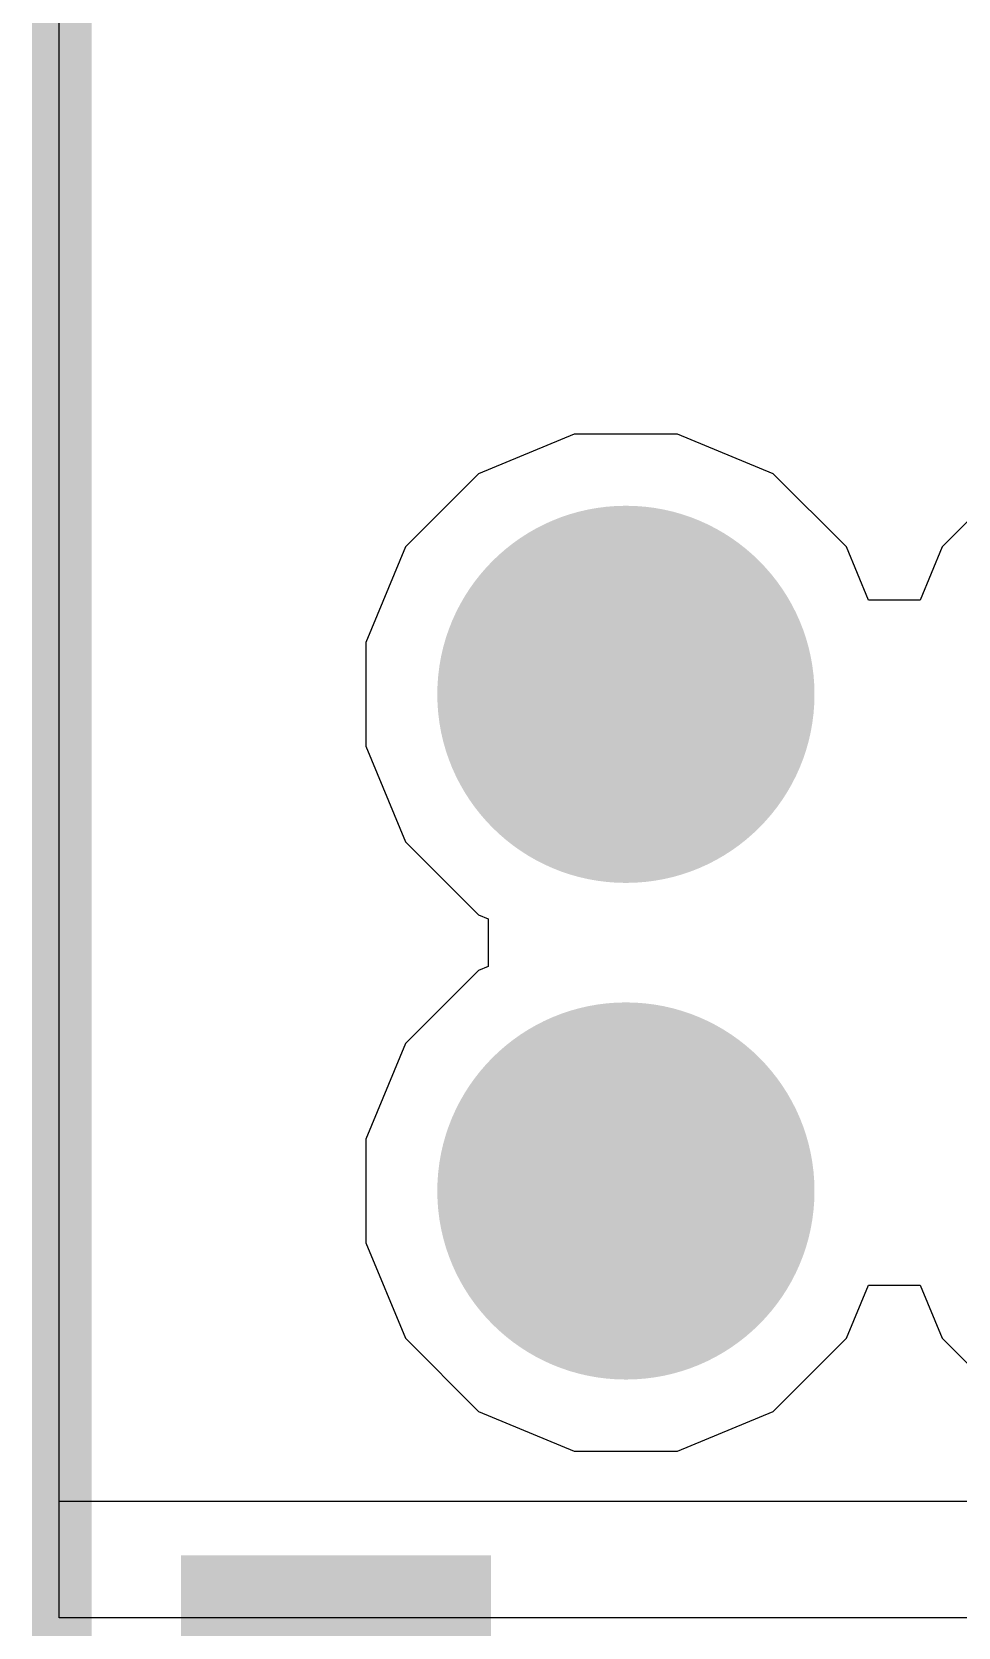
# Model space of a CAD drawing. Header units: inches. Extents: x -4 to 5258, y -4 to 5281.
# Drawn here: x 59.72 to 61.692, y 83.386 to 86.783 of the extents above; entities that cross this region are included whole.
import ezdxf

# ---------------------------------------------------------------- set-up
doc = ezdxf.new("R2010")
doc.units = ezdxf.units.IN
for name, color, linetype in [('Bottom Layer', 5, 'Continuous'), ('Bottom Solder', 6, 'Continuous'), ('Drill Drawing', 1, 'Continuous'), ('Layer 1', 16, 'Continuous'), ('Layer 2', 76, 'Continuous'), ('Top Layer', 1, 'Continuous'), ('Top Overlay', 2, 'Continuous'), ('Top Solder', 216, 'Continuous'), ('Via Holes', 16, 'Continuous')]:
    doc.layers.add(name, color=color, linetype=linetype)

# ---------------------------------------------------------------- blocks, each defined once
blk = doc.blocks.new('SOIC_8_10')
at = {"layer": 'Top Overlay'}
blk.add_hatch(color=2, dxfattribs=at).paths.add_polyline_path([(-1.8289, 1.5748), (-1.4987, 1.5748), (-1.4987, 2.2352), (-1.8289, 2.2352)])
blk.add_lwpolyline([(-1.9906, 2.4892, 0.127, 0.127, 0), (1.9906, 2.4892, 0.127, 0.127, 0)], format="xyseb", dxfattribs=at)

msp = doc.modelspace()

# ---------------------------------------------------------------- hatches: boundary and pattern name
at = {"layer": 'Bottom Layer'}
h = msp.add_hatch(color=5, dxfattribs=at)
edge = h.paths.add_edge_path()
edge.add_arc((60.9847, 85.3725), 0.3, 0, 360)
h = msp.add_hatch(color=5, dxfattribs=at)
edge = h.paths.add_edge_path()
edge.add_arc((60.9847, 84.3148), 0.3, 0, 360)
at = {"layer": 'Bottom Solder'}
h = msp.add_hatch(color=6, dxfattribs=at)
edge = h.paths.add_edge_path()
edge.add_arc((60.9847, 85.3725), 0.4016, 0, 360)
h = msp.add_hatch(color=6, dxfattribs=at)
edge = h.paths.add_edge_path()
edge.add_arc((60.9847, 84.3148), 0.4016, 0, 360)
at = {"layer": 'Layer 1'}
h = msp.add_hatch(color=16, dxfattribs=at)
edge = h.paths.add_edge_path()
edge.add_arc((60.9847, 85.3725), 0.3, 0, 360)
h = msp.add_hatch(color=16, dxfattribs=at)
edge = h.paths.add_edge_path()
edge.add_arc((60.9847, 84.3148), 0.3, 0, 360)
at = {"layer": 'Layer 2'}
h = msp.add_hatch(color=76, dxfattribs=at)
edge = h.paths.add_edge_path()
edge.add_arc((60.9847, 85.3725), 0.3, 0, 360)
h = msp.add_hatch(color=76, dxfattribs=at)
edge = h.paths.add_edge_path()
edge.add_arc((60.9847, 84.3148), 0.3, 0, 360)
at = {"layer": 'Top Layer'}
h = msp.add_hatch(color=1, dxfattribs=at)
edge = h.paths.add_edge_path()
edge.add_arc((60.9847, 85.3725), 0.3, 0, 360)
h = msp.add_hatch(color=1, dxfattribs=at)
edge = h.paths.add_edge_path()
edge.add_arc((60.9847, 84.3148), 0.3, 0, 360)
at = {"layer": 'Top Solder'}
h = msp.add_hatch(color=216, dxfattribs=at)
edge = h.paths.add_edge_path()
edge.add_arc((60.9847, 85.3725), 0.4016, 0, 360)
h = msp.add_hatch(color=216, dxfattribs=at)
edge = h.paths.add_edge_path()
edge.add_arc((60.9847, 84.3148), 0.4016, 0, 360)
at = {"layer": 'Via Holes'}
h = msp.add_hatch(color=7, dxfattribs=at)
edge = h.paths.add_edge_path()
edge.add_arc((60.9847, 85.3725), 0.15, 0, 360)
h = msp.add_hatch(color=7, dxfattribs=at)
edge = h.paths.add_edge_path()
edge.add_arc((60.9847, 84.3148), 0.15, 0, 360)

# ---------------------------------------------------------------- linework, layer by layer
at = {"layer": 'Bottom Layer'}
for p, q in [((60.8745, 85.9265), (60.6709, 85.8421)), ((61.0949, 85.9265), (60.8745, 85.9265)), ((61.2985, 85.8421), (61.0949, 85.9265)), ((60.6709, 85.8421), (60.5151, 85.6863)), ((61.4544, 85.6863), (61.2985, 85.8421)), ((61.8139, 85.8421), (61.6581, 85.6863)), ((60.5151, 85.6863), (60.4307, 85.4827)), ((61.5012, 85.5732), (61.4544, 85.6863)), ((61.6581, 85.6863), (61.6112, 85.5732)), ((61.6112, 85.5732), (61.5012, 85.5732)), ((60.4307, 85.4827), (60.4307, 85.2623)), ((60.4307, 85.2623), (60.5151, 85.0586)), ((60.5151, 85.0586), (60.6709, 84.9028)), ((60.6709, 84.9028), (60.6911, 84.8944)), ((60.6911, 84.8944), (60.6911, 84.7928)), ((60.6709, 84.7844), (60.5151, 84.6286)), ((60.6911, 84.7928), (60.6709, 84.7844)), ((60.5151, 84.6286), (60.4307, 84.425)), ((60.4307, 84.425), (60.4307, 84.2046)), ((60.4307, 84.2046), (60.5151, 84.001)), ((61.4544, 84.001), (61.5012, 84.1141)), ((61.5012, 84.1141), (61.6112, 84.1141)), ((61.6112, 84.1141), (61.6581, 84.001)), ((60.5151, 84.001), (60.6709, 83.8451)), ((61.2985, 83.8451), (61.4544, 84.001)), ((61.6581, 84.001), (61.8139, 83.8451)), ((60.6709, 83.8451), (60.8745, 83.7608)), ((61.0949, 83.7608), (61.2985, 83.8451)), ((60.8745, 83.7608), (61.0949, 83.7608))]:
    msp.add_line(p, q, dxfattribs=at)
at = {"layer": 'Drill Drawing'}
for points in [[(60.8577, 85.4995, 0.0508, 0.0508, 0), (60.8577, 85.6265, 0.0508, 0.0508, 0)], [(60.8577, 85.6265, 0.0508, 0.0508, 0), (61.1117, 85.6265, 0.0508, 0.0508, 0)], [(61.1117, 85.4995, 0.0508, 0.0508, 0), (61.1117, 85.6265, 0.0508, 0.0508, 0)], [(60.9085, 85.4487, 0.0508, 0.0508, 0), (60.9085, 85.5249, 0.0508, 0.0508, 0)], [(60.9085, 85.5249, 0.0508, 0.0508, 0), (61.0609, 85.5249, 0.0508, 0.0508, 0)], [(61.0609, 85.4487, 0.0508, 0.0508, 0), (61.0609, 85.5249, 0.0508, 0.0508, 0)], [(60.7307, 85.2455, 0.0508, 0.0508, 0), (60.7307, 85.4995, 0.0508, 0.0508, 0)], [(60.7307, 85.4995, 0.0508, 0.0508, 0), (60.8577, 85.4995, 0.0508, 0.0508, 0)], [(61.1117, 85.4995, 0.0508, 0.0508, 0), (61.2387, 85.4995, 0.0508, 0.0508, 0)], [(61.2387, 85.2455, 0.0508, 0.0508, 0), (61.2387, 85.4995, 0.0508, 0.0508, 0)], [(60.8323, 85.2963, 0.0508, 0.0508, 0), (60.8323, 85.4487, 0.0508, 0.0508, 0)], [(60.8323, 85.4487, 0.0508, 0.0508, 0), (60.9085, 85.4487, 0.0508, 0.0508, 0)], [(61.0609, 85.4487, 0.0508, 0.0508, 0), (61.1371, 85.4487, 0.0508, 0.0508, 0)], [(61.1371, 85.2963, 0.0508, 0.0508, 0), (61.1371, 85.4487, 0.0508, 0.0508, 0)], [(60.8323, 85.2963, 0.0508, 0.0508, 0), (60.9085, 85.2963, 0.0508, 0.0508, 0)], [(60.9085, 85.2201, 0.0508, 0.0508, 0), (60.9085, 85.2963, 0.0508, 0.0508, 0)], [(61.0609, 85.2963, 0.0508, 0.0508, 0), (61.1371, 85.2963, 0.0508, 0.0508, 0)], [(61.0609, 85.2201, 0.0508, 0.0508, 0), (61.0609, 85.2963, 0.0508, 0.0508, 0)], [(60.7307, 85.2455, 0.0508, 0.0508, 0), (60.8577, 85.2455, 0.0508, 0.0508, 0)], [(60.8577, 85.1185, 0.0508, 0.0508, 0), (60.8577, 85.2455, 0.0508, 0.0508, 0)], [(60.9085, 85.2201, 0.0508, 0.0508, 0), (61.0609, 85.2201, 0.0508, 0.0508, 0)], [(61.1117, 85.2455, 0.0508, 0.0508, 0), (61.2387, 85.2455, 0.0508, 0.0508, 0)], [(61.1117, 85.1185, 0.0508, 0.0508, 0), (61.1117, 85.2455, 0.0508, 0.0508, 0)], [(60.8577, 85.1185, 0.0508, 0.0508, 0), (61.1117, 85.1185, 0.0508, 0.0508, 0)], [(60.8577, 84.4418, 0.0508, 0.0508, 0), (60.8577, 84.5688, 0.0508, 0.0508, 0)], [(60.8577, 84.5688, 0.0508, 0.0508, 0), (61.1117, 84.5688, 0.0508, 0.0508, 0)], [(61.1117, 84.4418, 0.0508, 0.0508, 0), (61.1117, 84.5688, 0.0508, 0.0508, 0)], [(60.9085, 84.391, 0.0508, 0.0508, 0), (60.9085, 84.4672, 0.0508, 0.0508, 0)], [(60.9085, 84.4672, 0.0508, 0.0508, 0), (61.0609, 84.4672, 0.0508, 0.0508, 0)], [(61.0609, 84.391, 0.0508, 0.0508, 0), (61.0609, 84.4672, 0.0508, 0.0508, 0)], [(60.7307, 84.1878, 0.0508, 0.0508, 0), (60.7307, 84.4418, 0.0508, 0.0508, 0)], [(60.7307, 84.4418, 0.0508, 0.0508, 0), (60.8577, 84.4418, 0.0508, 0.0508, 0)], [(61.1117, 84.4418, 0.0508, 0.0508, 0), (61.2387, 84.4418, 0.0508, 0.0508, 0)], [(61.2387, 84.1878, 0.0508, 0.0508, 0), (61.2387, 84.4418, 0.0508, 0.0508, 0)], [(60.8323, 84.2386, 0.0508, 0.0508, 0), (60.8323, 84.391, 0.0508, 0.0508, 0)], [(60.8323, 84.391, 0.0508, 0.0508, 0), (60.9085, 84.391, 0.0508, 0.0508, 0)], [(61.0609, 84.391, 0.0508, 0.0508, 0), (61.1371, 84.391, 0.0508, 0.0508, 0)], [(61.1371, 84.2386, 0.0508, 0.0508, 0), (61.1371, 84.391, 0.0508, 0.0508, 0)], [(60.8323, 84.2386, 0.0508, 0.0508, 0), (60.9085, 84.2386, 0.0508, 0.0508, 0)], [(60.9085, 84.1624, 0.0508, 0.0508, 0), (60.9085, 84.2386, 0.0508, 0.0508, 0)], [(61.0609, 84.2386, 0.0508, 0.0508, 0), (61.1371, 84.2386, 0.0508, 0.0508, 0)], [(61.0609, 84.1624, 0.0508, 0.0508, 0), (61.0609, 84.2386, 0.0508, 0.0508, 0)], [(60.7307, 84.1878, 0.0508, 0.0508, 0), (60.8577, 84.1878, 0.0508, 0.0508, 0)], [(60.8577, 84.0608, 0.0508, 0.0508, 0), (60.8577, 84.1878, 0.0508, 0.0508, 0)], [(60.9085, 84.1624, 0.0508, 0.0508, 0), (61.0609, 84.1624, 0.0508, 0.0508, 0)], [(61.1117, 84.1878, 0.0508, 0.0508, 0), (61.2387, 84.1878, 0.0508, 0.0508, 0)], [(61.1117, 84.0608, 0.0508, 0.0508, 0), (61.1117, 84.1878, 0.0508, 0.0508, 0)], [(60.8577, 84.0608, 0.0508, 0.0508, 0), (61.1117, 84.0608, 0.0508, 0.0508, 0)]]:
    msp.add_lwpolyline(points, format="xyseb", dxfattribs=at)
for points in [[(60.845, 85.6265, 0.0254, 0.0254, 1), (60.8704, 85.6265, 0.0254, 0.0254, 1)], [(60.845, 85.6265, 0.0254, 0.0254, 1), (60.8704, 85.6265, 0.0254, 0.0254, 1)], [(61.099, 85.6265, 0.0254, 0.0254, 1), (61.1244, 85.6265, 0.0254, 0.0254, 1)], [(61.099, 85.6265, 0.0254, 0.0254, 1), (61.1244, 85.6265, 0.0254, 0.0254, 1)], [(60.8958, 85.5249, 0.0254, 0.0254, 1), (60.9212, 85.5249, 0.0254, 0.0254, 1)], [(60.8958, 85.5249, 0.0254, 0.0254, 1), (60.9212, 85.5249, 0.0254, 0.0254, 1)], [(61.0482, 85.5249, 0.0254, 0.0254, 1), (61.0736, 85.5249, 0.0254, 0.0254, 1)], [(61.0482, 85.5249, 0.0254, 0.0254, 1), (61.0736, 85.5249, 0.0254, 0.0254, 1)], [(60.718, 85.4995, 0.0254, 0.0254, 1), (60.7434, 85.4995, 0.0254, 0.0254, 1)], [(60.718, 85.4995, 0.0254, 0.0254, 1), (60.7434, 85.4995, 0.0254, 0.0254, 1)], [(60.845, 85.4995, 0.0254, 0.0254, 1), (60.8704, 85.4995, 0.0254, 0.0254, 1)], [(60.845, 85.4995, 0.0254, 0.0254, 1), (60.8704, 85.4995, 0.0254, 0.0254, 1)], [(61.099, 85.4995, 0.0254, 0.0254, 1), (61.1244, 85.4995, 0.0254, 0.0254, 1)], [(61.099, 85.4995, 0.0254, 0.0254, 1), (61.1244, 85.4995, 0.0254, 0.0254, 1)], [(61.226, 85.4995, 0.0254, 0.0254, 1), (61.2514, 85.4995, 0.0254, 0.0254, 1)], [(61.226, 85.4995, 0.0254, 0.0254, 1), (61.2514, 85.4995, 0.0254, 0.0254, 1)], [(60.8196, 85.4487, 0.0254, 0.0254, 1), (60.845, 85.4487, 0.0254, 0.0254, 1)], [(60.8196, 85.4487, 0.0254, 0.0254, 1), (60.845, 85.4487, 0.0254, 0.0254, 1)], [(60.8958, 85.4487, 0.0254, 0.0254, 1), (60.9212, 85.4487, 0.0254, 0.0254, 1)], [(60.8958, 85.4487, 0.0254, 0.0254, 1), (60.9212, 85.4487, 0.0254, 0.0254, 1)], [(61.0482, 85.4487, 0.0254, 0.0254, 1), (61.0736, 85.4487, 0.0254, 0.0254, 1)], [(61.0482, 85.4487, 0.0254, 0.0254, 1), (61.0736, 85.4487, 0.0254, 0.0254, 1)], [(61.1244, 85.4487, 0.0254, 0.0254, 1), (61.1498, 85.4487, 0.0254, 0.0254, 1)], [(61.1244, 85.4487, 0.0254, 0.0254, 1), (61.1498, 85.4487, 0.0254, 0.0254, 1)], [(60.8196, 85.2963, 0.0254, 0.0254, 1), (60.845, 85.2963, 0.0254, 0.0254, 1)], [(60.8196, 85.2963, 0.0254, 0.0254, 1), (60.845, 85.2963, 0.0254, 0.0254, 1)], [(60.8958, 85.2963, 0.0254, 0.0254, 1), (60.9212, 85.2963, 0.0254, 0.0254, 1)], [(60.8958, 85.2963, 0.0254, 0.0254, 1), (60.9212, 85.2963, 0.0254, 0.0254, 1)], [(61.0482, 85.2963, 0.0254, 0.0254, 1), (61.0736, 85.2963, 0.0254, 0.0254, 1)], [(61.0482, 85.2963, 0.0254, 0.0254, 1), (61.0736, 85.2963, 0.0254, 0.0254, 1)], [(61.1244, 85.2963, 0.0254, 0.0254, 1), (61.1498, 85.2963, 0.0254, 0.0254, 1)], [(61.1244, 85.2963, 0.0254, 0.0254, 1), (61.1498, 85.2963, 0.0254, 0.0254, 1)], [(60.718, 85.2455, 0.0254, 0.0254, 1), (60.7434, 85.2455, 0.0254, 0.0254, 1)], [(60.718, 85.2455, 0.0254, 0.0254, 1), (60.7434, 85.2455, 0.0254, 0.0254, 1)], [(60.845, 85.2455, 0.0254, 0.0254, 1), (60.8704, 85.2455, 0.0254, 0.0254, 1)], [(60.845, 85.2455, 0.0254, 0.0254, 1), (60.8704, 85.2455, 0.0254, 0.0254, 1)], [(60.8958, 85.2201, 0.0254, 0.0254, 1), (60.9212, 85.2201, 0.0254, 0.0254, 1)], [(60.8958, 85.2201, 0.0254, 0.0254, 1), (60.9212, 85.2201, 0.0254, 0.0254, 1)], [(61.0482, 85.2201, 0.0254, 0.0254, 1), (61.0736, 85.2201, 0.0254, 0.0254, 1)], [(61.0482, 85.2201, 0.0254, 0.0254, 1), (61.0736, 85.2201, 0.0254, 0.0254, 1)], [(61.099, 85.2455, 0.0254, 0.0254, 1), (61.1244, 85.2455, 0.0254, 0.0254, 1)], [(61.099, 85.2455, 0.0254, 0.0254, 1), (61.1244, 85.2455, 0.0254, 0.0254, 1)], [(61.226, 85.2455, 0.0254, 0.0254, 1), (61.2514, 85.2455, 0.0254, 0.0254, 1)], [(61.226, 85.2455, 0.0254, 0.0254, 1), (61.2514, 85.2455, 0.0254, 0.0254, 1)], [(60.845, 85.1185, 0.0254, 0.0254, 1), (60.8704, 85.1185, 0.0254, 0.0254, 1)], [(60.845, 85.1185, 0.0254, 0.0254, 1), (60.8704, 85.1185, 0.0254, 0.0254, 1)], [(61.099, 85.1185, 0.0254, 0.0254, 1), (61.1244, 85.1185, 0.0254, 0.0254, 1)], [(61.099, 85.1185, 0.0254, 0.0254, 1), (61.1244, 85.1185, 0.0254, 0.0254, 1)], [(60.845, 84.5688, 0.0254, 0.0254, 1), (60.8704, 84.5688, 0.0254, 0.0254, 1)], [(60.845, 84.5688, 0.0254, 0.0254, 1), (60.8704, 84.5688, 0.0254, 0.0254, 1)], [(61.099, 84.5688, 0.0254, 0.0254, 1), (61.1244, 84.5688, 0.0254, 0.0254, 1)], [(61.099, 84.5688, 0.0254, 0.0254, 1), (61.1244, 84.5688, 0.0254, 0.0254, 1)], [(60.8958, 84.4672, 0.0254, 0.0254, 1), (60.9212, 84.4672, 0.0254, 0.0254, 1)], [(60.8958, 84.4672, 0.0254, 0.0254, 1), (60.9212, 84.4672, 0.0254, 0.0254, 1)], [(61.0482, 84.4672, 0.0254, 0.0254, 1), (61.0736, 84.4672, 0.0254, 0.0254, 1)], [(61.0482, 84.4672, 0.0254, 0.0254, 1), (61.0736, 84.4672, 0.0254, 0.0254, 1)], [(60.718, 84.4418, 0.0254, 0.0254, 1), (60.7434, 84.4418, 0.0254, 0.0254, 1)], [(60.718, 84.4418, 0.0254, 0.0254, 1), (60.7434, 84.4418, 0.0254, 0.0254, 1)], [(60.845, 84.4418, 0.0254, 0.0254, 1), (60.8704, 84.4418, 0.0254, 0.0254, 1)], [(60.845, 84.4418, 0.0254, 0.0254, 1), (60.8704, 84.4418, 0.0254, 0.0254, 1)], [(61.099, 84.4418, 0.0254, 0.0254, 1), (61.1244, 84.4418, 0.0254, 0.0254, 1)], [(61.099, 84.4418, 0.0254, 0.0254, 1), (61.1244, 84.4418, 0.0254, 0.0254, 1)], [(61.226, 84.4418, 0.0254, 0.0254, 1), (61.2514, 84.4418, 0.0254, 0.0254, 1)], [(61.226, 84.4418, 0.0254, 0.0254, 1), (61.2514, 84.4418, 0.0254, 0.0254, 1)], [(60.8196, 84.391, 0.0254, 0.0254, 1), (60.845, 84.391, 0.0254, 0.0254, 1)], [(60.8196, 84.391, 0.0254, 0.0254, 1), (60.845, 84.391, 0.0254, 0.0254, 1)], [(60.8958, 84.391, 0.0254, 0.0254, 1), (60.9212, 84.391, 0.0254, 0.0254, 1)], [(60.8958, 84.391, 0.0254, 0.0254, 1), (60.9212, 84.391, 0.0254, 0.0254, 1)], [(61.0482, 84.391, 0.0254, 0.0254, 1), (61.0736, 84.391, 0.0254, 0.0254, 1)], [(61.0482, 84.391, 0.0254, 0.0254, 1), (61.0736, 84.391, 0.0254, 0.0254, 1)], [(61.1244, 84.391, 0.0254, 0.0254, 1), (61.1498, 84.391, 0.0254, 0.0254, 1)], [(61.1244, 84.391, 0.0254, 0.0254, 1), (61.1498, 84.391, 0.0254, 0.0254, 1)], [(60.8196, 84.2386, 0.0254, 0.0254, 1), (60.845, 84.2386, 0.0254, 0.0254, 1)], [(60.8196, 84.2386, 0.0254, 0.0254, 1), (60.845, 84.2386, 0.0254, 0.0254, 1)], [(60.8958, 84.2386, 0.0254, 0.0254, 1), (60.9212, 84.2386, 0.0254, 0.0254, 1)], [(60.8958, 84.2386, 0.0254, 0.0254, 1), (60.9212, 84.2386, 0.0254, 0.0254, 1)], [(61.0482, 84.2386, 0.0254, 0.0254, 1), (61.0736, 84.2386, 0.0254, 0.0254, 1)], [(61.0482, 84.2386, 0.0254, 0.0254, 1), (61.0736, 84.2386, 0.0254, 0.0254, 1)], [(61.1244, 84.2386, 0.0254, 0.0254, 1), (61.1498, 84.2386, 0.0254, 0.0254, 1)], [(61.1244, 84.2386, 0.0254, 0.0254, 1), (61.1498, 84.2386, 0.0254, 0.0254, 1)], [(60.718, 84.1878, 0.0254, 0.0254, 1), (60.7434, 84.1878, 0.0254, 0.0254, 1)], [(60.718, 84.1878, 0.0254, 0.0254, 1), (60.7434, 84.1878, 0.0254, 0.0254, 1)], [(60.845, 84.1878, 0.0254, 0.0254, 1), (60.8704, 84.1878, 0.0254, 0.0254, 1)], [(60.845, 84.1878, 0.0254, 0.0254, 1), (60.8704, 84.1878, 0.0254, 0.0254, 1)], [(60.8958, 84.1624, 0.0254, 0.0254, 1), (60.9212, 84.1624, 0.0254, 0.0254, 1)], [(60.8958, 84.1624, 0.0254, 0.0254, 1), (60.9212, 84.1624, 0.0254, 0.0254, 1)], [(61.0482, 84.1624, 0.0254, 0.0254, 1), (61.0736, 84.1624, 0.0254, 0.0254, 1)], [(61.0482, 84.1624, 0.0254, 0.0254, 1), (61.0736, 84.1624, 0.0254, 0.0254, 1)], [(61.099, 84.1878, 0.0254, 0.0254, 1), (61.1244, 84.1878, 0.0254, 0.0254, 1)], [(61.099, 84.1878, 0.0254, 0.0254, 1), (61.1244, 84.1878, 0.0254, 0.0254, 1)], [(61.226, 84.1878, 0.0254, 0.0254, 1), (61.2514, 84.1878, 0.0254, 0.0254, 1)], [(61.226, 84.1878, 0.0254, 0.0254, 1), (61.2514, 84.1878, 0.0254, 0.0254, 1)], [(60.845, 84.0608, 0.0254, 0.0254, 1), (60.8704, 84.0608, 0.0254, 0.0254, 1)], [(60.845, 84.0608, 0.0254, 0.0254, 1), (60.8704, 84.0608, 0.0254, 0.0254, 1)], [(61.099, 84.0608, 0.0254, 0.0254, 1), (61.1244, 84.0608, 0.0254, 0.0254, 1)], [(61.099, 84.0608, 0.0254, 0.0254, 1), (61.1244, 84.0608, 0.0254, 0.0254, 1)]]:
    msp.add_lwpolyline(points, format="xyseb", close=True, dxfattribs=at)
at = {"layer": 'Layer 1'}
for p, q in [((60.8745, 85.9265), (60.6709, 85.8421)), ((61.0949, 85.9265), (60.8745, 85.9265)), ((61.2985, 85.8421), (61.0949, 85.9265)), ((60.6709, 85.8421), (60.5151, 85.6863)), ((61.4544, 85.6863), (61.2985, 85.8421)), ((61.8139, 85.8421), (61.6581, 85.6863)), ((60.5151, 85.6863), (60.4307, 85.4827)), ((61.5012, 85.5732), (61.4544, 85.6863)), ((61.6581, 85.6863), (61.6112, 85.5732)), ((61.6112, 85.5732), (61.5012, 85.5732)), ((60.4307, 85.4827), (60.4307, 85.2623)), ((60.4307, 85.2623), (60.5151, 85.0586)), ((60.5151, 85.0586), (60.6709, 84.9028)), ((60.6709, 84.9028), (60.6911, 84.8944)), ((60.6911, 84.8944), (60.6911, 84.7928)), ((60.6709, 84.7844), (60.5151, 84.6286)), ((60.6911, 84.7928), (60.6709, 84.7844)), ((60.5151, 84.6286), (60.4307, 84.425)), ((60.4307, 84.425), (60.4307, 84.2046)), ((60.4307, 84.2046), (60.5151, 84.001)), ((61.4544, 84.001), (61.5012, 84.1141)), ((61.5012, 84.1141), (61.6112, 84.1141)), ((61.6112, 84.1141), (61.6581, 84.001)), ((60.5151, 84.001), (60.6709, 83.8451)), ((61.2985, 83.8451), (61.4544, 84.001)), ((61.6581, 84.001), (61.8139, 83.8451)), ((60.6709, 83.8451), (60.8745, 83.7608)), ((61.0949, 83.7608), (61.2985, 83.8451)), ((60.8745, 83.7608), (61.0949, 83.7608))]:
    msp.add_line(p, q, dxfattribs=at)
at = {"layer": 'Layer 2'}
for p, q in [((59.7776, 83.406), (59.7776, 96.2691)), ((64.4501, 83.406), (59.7776, 83.406))]:
    msp.add_line(p, q, dxfattribs=at)
at = {"layer": 'Top Layer'}
for p, q in [((59.7776, 83.6534), (59.7776, 96.2691)), ((62.1919, 83.6534), (59.7776, 83.6534))]:
    msp.add_line(p, q, dxfattribs=at)

# ---------------------------------------------------------------- block references
at = {"rotation": 90}
msp.add_blockref('SOIC_8_10', (62.2726, 85.0372), dxfattribs=at)

doc.saveas('drawing.dxf')
